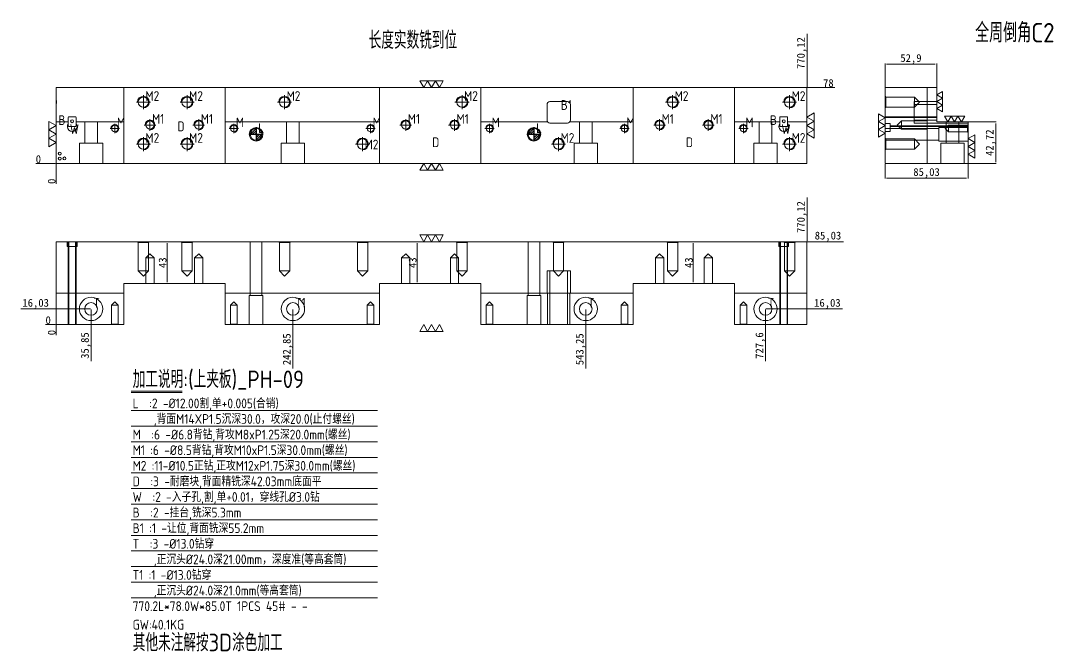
# Model space of a CAD drawing. Header units: millimetres. Extents: x 16975 to 18034, y 65591 to 66238.
import ezdxf

# ---------------------------------------------------------------- set-up
doc = ezdxf.new("R2010")
doc.units = ezdxf.units.MM
doc.linetypes.add('CENTER', pattern=[0])
doc.linetypes.add('DASHED', pattern=[0])
doc.layers.add('dim', color=4, linetype='Continuous')
doc.layers.add('dim_temp', color=161, linetype='Continuous', lineweight=9)
doc.layers.add('PH', color=7, linetype='Continuous', true_color=0xffffff)
doc.layers.add('U1', color=7, linetype='Continuous', true_color=0xffffff)
doc.styles.add('_PUG_ERP', font='txt')
doc.styles.add('gbenor', font='gbenor.shx', dxfattribs={"bigfont": 'gbcbig'})
doc.dimstyles.new('_PUG_ERP', dxfattribs={"dimtxt": 8, "dimasz": 1.5, "dimexe": 0.5, "dimexo": 0.5, "dimgap": 0.5, "dimtad": 1, "dimtxsty": '_PUG_ERP', "dimblk": 'CLOSEDBLANK', "dimcen": 0, "dimclrd": 4, "dimclre": 4, "dimclrt": 3, "dimazin": 3, "dimtfac": 1, "dimtmove": 0, "dimatfit": 3, "dimldrblk": 'CLOSEDBLANK', "dimlwd": 9, "dimlwe": 9})

# ---------------------------------------------------------------- blocks, each defined once
blk = doc.blocks.new('*D1268')
at = {"layer": 'Defpoints', "color": 0}
for p in [(17781.8, 66169.6), (17796.8, 66169.6), (17011.6, 66091.6)]:
    blk.add_point(p, dxfattribs=at)
at = {"layer": 'dim_temp', "color": 4, "lineweight": 9}
blk.add_line((17782.3, 66169.6), (17810.2, 66169.6), dxfattribs=at)
at = {"layer": 'dim_temp', "color": 3, "lineweight": 18, "insert": (17803.7, 66174.1), "char_height": 8, "attachment_point": 5, "style": '_PUG_ERP'}
blk.add_mtext('78', dxfattribs=at)
blk = doc.blocks.new('_ClosedBlank')
blk = doc.blocks.new('*D1269')
at = {"layer": 'Defpoints', "color": 0}
for p in [(16996.6, 66091.6), (17011.6, 66091.6), (17011.6, 66091.6)]:
    blk.add_point(p, dxfattribs=at)
at = {"layer": 'dim_temp', "color": 4, "lineweight": 9}
blk.add_line((17011.1, 66091.6), (16990.8, 66091.6), dxfattribs=at)
at = {"layer": 'dim_temp', "color": 3, "lineweight": 18, "insert": (16993.5, 66096.1), "char_height": 8, "attachment_point": 5, "style": '_PUG_ERP'}
blk.add_mtext('0', dxfattribs=at)
blk = doc.blocks.new('*D1270')
at = {"layer": 'Defpoints', "color": 0}
for p in [(17011.6, 66091.6), (17011.6, 66091.6), (17011.6, 66076.6)]:
    blk.add_point(p, dxfattribs=at)
at = {"layer": 'dim_temp', "color": 4, "lineweight": 9}
blk.add_line((17011.6, 66091.1), (17011.6, 66070.8), dxfattribs=at)
at = {"layer": 'dim_temp', "color": 3, "lineweight": 18, "insert": (17007.1, 66073.4), "char_height": 8, "attachment_point": 5, "rotation": 90, "style": '_PUG_ERP'}
blk.add_mtext('0', dxfattribs=at)
blk = doc.blocks.new('*D1271')
at = {"layer": 'Defpoints', "color": 0}
for p in [(17781.8, 66184.6), (17781.8, 66169.6), (17011.6, 66091.6)]:
    blk.add_point(p, dxfattribs=at)
at = {"layer": 'dim_temp', "color": 4, "lineweight": 9}
for p, q in [((17781.8, 66181.6), (17781.8, 66224.7)), ((17781.8, 66178.6), (17781.8, 66181.6)), ((17781.8, 66170.1), (17781.8, 66178.6))]:
    blk.add_line(p, q, dxfattribs=at)
at = {"layer": 'dim_temp', "color": 3, "lineweight": 18, "insert": (17776.5, 66204.9), "char_height": 8, "attachment_point": 5, "rotation": 90, "style": '_PUG_ERP'}
blk.add_mtext('770,12', dxfattribs=at)
blk = doc.blocks.new('*D1272')
at = {"layer": 'Defpoints', "color": 0}
for p in [(17739.2, 65942.4), (17786.8, 65942.4), (17011.6, 65926.4)]:
    blk.add_point(p, dxfattribs=at)
at = {"layer": 'dim_temp', "color": 4, "lineweight": 9}
blk.add_line((17739.7, 65942.4), (17818.1, 65942.4), dxfattribs=at)
at = {"layer": 'dim_temp', "color": 3, "lineweight": 18, "insert": (17802.7, 65947.7), "char_height": 8, "attachment_point": 5, "style": '_PUG_ERP'}
blk.add_mtext('16,03', dxfattribs=at)
blk = doc.blocks.new('*D1273')
at = {"layer": 'Defpoints', "color": 0}
for p in [(17781.8, 66011.4), (17786.8, 66011.4), (17011.6, 65926.4)]:
    blk.add_point(p, dxfattribs=at)
at = {"layer": 'dim_temp', "color": 4, "lineweight": 9}
blk.add_line((17782.3, 66011.4), (17819.3, 66011.4), dxfattribs=at)
at = {"layer": 'dim_temp', "color": 3, "lineweight": 18, "insert": (17803.3, 66016.7), "char_height": 8, "attachment_point": 5, "style": '_PUG_ERP'}
blk.add_mtext('85,03', dxfattribs=at)
blk = doc.blocks.new('*D1274')
at = {"layer": 'Defpoints', "color": 0}
for p in [(17006.6, 65926.4), (17011.6, 65926.4), (17011.6, 65926.4)]:
    blk.add_point(p, dxfattribs=at)
at = {"layer": 'dim_temp', "color": 4, "lineweight": 9}
blk.add_line((17011.1, 65926.4), (17000.8, 65926.4), dxfattribs=at)
at = {"layer": 'dim_temp', "color": 3, "lineweight": 18, "insert": (17003.5, 65930.9), "char_height": 8, "attachment_point": 5, "style": '_PUG_ERP'}
blk.add_mtext('0', dxfattribs=at)
blk = doc.blocks.new('*D1275')
at = {"layer": 'Defpoints', "color": 0}
for p in [(17006.6, 65942.4), (17047.5, 65942.4), (17011.6, 65926.4)]:
    blk.add_point(p, dxfattribs=at)
at = {"layer": 'dim_temp', "color": 4, "lineweight": 9}
blk.add_line((17047, 65942.4), (16975.3, 65942.4), dxfattribs=at)
at = {"layer": 'dim_temp', "color": 3, "lineweight": 18, "insert": (16990.7, 65947.7), "char_height": 8, "attachment_point": 5, "style": '_PUG_ERP'}
blk.add_mtext('16,03', dxfattribs=at)
blk = doc.blocks.new('*D1276')
at = {"layer": 'Defpoints', "color": 0}
for p in [(17739.2, 65942.4), (17011.6, 65926.4), (17739.2, 65921.4)]:
    blk.add_point(p, dxfattribs=at)
at = {"layer": 'dim_temp', "color": 4, "lineweight": 9}
blk.add_line((17739.2, 65941.9), (17739.2, 65888.9), dxfattribs=at)
at = {"layer": 'dim_temp', "color": 3, "lineweight": 18, "insert": (17734, 65904.9), "char_height": 8, "attachment_point": 5, "rotation": 90, "style": '_PUG_ERP'}
blk.add_mtext('727,6', dxfattribs=at)
blk = doc.blocks.new('*D1277')
at = {"layer": 'Defpoints', "color": 0}
for p in [(17554.9, 65942.4), (17011.6, 65926.4), (17554.9, 65921.4)]:
    blk.add_point(p, dxfattribs=at)
at = {"layer": 'dim_temp', "color": 4, "lineweight": 9}
blk.add_line((17554.9, 65941.9), (17554.9, 65881.3), dxfattribs=at)
at = {"layer": 'dim_temp', "color": 3, "lineweight": 18, "insert": (17549.6, 65901.1), "char_height": 8, "attachment_point": 5, "rotation": 90, "style": '_PUG_ERP'}
blk.add_mtext('543,25', dxfattribs=at)
blk = doc.blocks.new('*D1278')
at = {"layer": 'Defpoints', "color": 0}
for p in [(17254.5, 65942.4), (17011.6, 65926.4), (17254.5, 65921.4)]:
    blk.add_point(p, dxfattribs=at)
at = {"layer": 'dim_temp', "color": 4, "lineweight": 9}
blk.add_line((17254.5, 65941.9), (17254.5, 65881.3), dxfattribs=at)
at = {"layer": 'dim_temp', "color": 3, "lineweight": 18, "insert": (17249.2, 65901.1), "char_height": 8, "attachment_point": 5, "rotation": 90, "style": '_PUG_ERP'}
blk.add_mtext('242,85', dxfattribs=at)
blk = doc.blocks.new('*D1279')
at = {"layer": 'Defpoints', "color": 0}
for p in [(17047.5, 65942.4), (17011.6, 65926.4), (17047.5, 65921.4)]:
    blk.add_point(p, dxfattribs=at)
at = {"layer": 'dim_temp', "color": 4, "lineweight": 9}
blk.add_line((17047.5, 65941.9), (17047.5, 65888.9), dxfattribs=at)
at = {"layer": 'dim_temp', "color": 3, "lineweight": 18, "insert": (17042.2, 65904.9), "char_height": 8, "attachment_point": 5, "rotation": 90, "style": '_PUG_ERP'}
blk.add_mtext('35,85', dxfattribs=at)
blk = doc.blocks.new('*D1280')
at = {"layer": 'Defpoints', "color": 0}
for p in [(17011.6, 65926.4), (17011.6, 65926.4), (17011.6, 65921.4)]:
    blk.add_point(p, dxfattribs=at)
at = {"layer": 'dim_temp', "color": 4, "lineweight": 9}
blk.add_line((17011.6, 65925.9), (17011.6, 65915.6), dxfattribs=at)
at = {"layer": 'dim_temp', "color": 3, "lineweight": 18, "insert": (17007.1, 65918.2), "char_height": 8, "attachment_point": 5, "rotation": 90, "style": '_PUG_ERP'}
blk.add_mtext('0', dxfattribs=at)
blk = doc.blocks.new('*D1281')
at = {"layer": 'Defpoints', "color": 0}
for p in [(17781.8, 66016.4), (17781.8, 66011.4), (17011.6, 65926.4)]:
    blk.add_point(p, dxfattribs=at)
at = {"layer": 'dim_temp', "color": 4, "lineweight": 9}
for p, q in [((17781.8, 66013.4), (17781.8, 66056.6)), ((17781.8, 66011.9), (17781.8, 66014.4)), ((17781.8, 66014.4), (17781.8, 66013.4))]:
    blk.add_line(p, q, dxfattribs=at)
at = {"layer": 'dim_temp', "color": 3, "lineweight": 18, "insert": (17776.5, 66036.7), "char_height": 8, "attachment_point": 5, "rotation": 90, "style": '_PUG_ERP'}
blk.add_mtext('770,12', dxfattribs=at)
blk = doc.blocks.new('*D1282')
at = {"layer": 'Defpoints', "color": 0}
for p in [(17861.9, 66091.6), (17946.9, 66091.6), (17946.9, 66076.6)]:
    blk.add_point(p, dxfattribs=at)
at = {"layer": 'dim_temp', "color": 4, "lineweight": 9}
for p, q in [((17861.9, 66091.1), (17861.9, 66076.1)), ((17946.9, 66091.1), (17946.9, 66076.1)), ((17863.4, 66076.6), (17945.4, 66076.6))]:
    blk.add_line(p, q, dxfattribs=at)
at = {"layer": 'dim_temp', "color": 3, "lineweight": 18, "insert": (17904.4, 66081.9), "char_height": 8, "attachment_point": 5, "style": '_PUG_ERP'}
blk.add_mtext('85,03', dxfattribs=at)
blk = doc.blocks.new('pg_hx_L0')
at = {"color": 230}
for p, q in [((-0.6, 0), (0.6, 0)), ((-0.5, -0.003), (0, 0.497)), ((-0.3, 0), (0, 0.3)), ((-0.1, 0), (0, 0.1)), ((0, 0.6), (0, -0.6)), ((0.5, 0.003), (0, -0.497)), ((0.1, 0), (0, -0.1)), ((0.3, 0), (0, -0.3))]:
    blk.add_line(p, q, dxfattribs=at)
for start, end in [(90, 180), (270, 0)]:
    blk.add_arc((0, 0), 0.5, start, end, dxfattribs=at)
blk = doc.blocks.new('pg_hx_LLL0')
blk.add_blockref('pg_hx_L0', (0, 0))
blk = doc.blocks.new('*D1283')
at = {"layer": 'Defpoints', "color": 0}
for p in [(17660.2, 66011.4), (17665.1, 66011.4), (17655.5, 65968.4)]:
    blk.add_point(p, dxfattribs=at)
at = {"layer": 'dim_temp', "color": 4, "lineweight": 9}
for p, q in [((17660.7, 66011.4), (17665.6, 66011.4)), ((17665.1, 65969.9), (17665.1, 66009.9)), ((17656, 65968.4), (17665.6, 65968.4))]:
    blk.add_line(p, q, dxfattribs=at)
at = {"layer": 'dim_temp', "color": 3, "lineweight": 18, "insert": (17660.6, 65989.9), "char_height": 8, "attachment_point": 5, "rotation": 90, "style": '_PUG_ERP'}
blk.add_mtext('43', dxfattribs=at)
blk = doc.blocks.new('*D1284')
at = {"layer": 'Defpoints', "color": 0}
for p in [(17378.9, 66011.4), (17381.8, 66011.4), (17395.2, 65968.4)]:
    blk.add_point(p, dxfattribs=at)
at = {"layer": 'dim_temp', "color": 4, "lineweight": 9}
for p, q in [((17379.4, 66011.4), (17382.3, 66011.4)), ((17381.8, 65969.9), (17381.8, 66009.9)), ((17394.7, 65968.4), (17381.3, 65968.4))]:
    blk.add_line(p, q, dxfattribs=at)
at = {"layer": 'dim_temp', "color": 3, "lineweight": 18, "insert": (17377.3, 65989.9), "char_height": 8, "attachment_point": 5, "rotation": 90, "style": '_PUG_ERP'}
blk.add_mtext('43', dxfattribs=at)
blk = doc.blocks.new('*D1285')
at = {"layer": 'Defpoints', "color": 0}
for p in [(17125.4, 66011.4), (17131.1, 66011.4), (17137.6, 65968.4)]:
    blk.add_point(p, dxfattribs=at)
at = {"layer": 'dim_temp', "color": 4, "lineweight": 9}
for p, q in [((17130.6, 66011.4), (17124.9, 66011.4)), ((17125.4, 65969.9), (17125.4, 66009.9)), ((17137.1, 65968.4), (17124.9, 65968.4))]:
    blk.add_line(p, q, dxfattribs=at)
at = {"layer": 'dim_temp', "color": 3, "lineweight": 18, "insert": (17120.9, 65989.9), "char_height": 8, "attachment_point": 5, "rotation": 90, "style": '_PUG_ERP'}
blk.add_mtext('43', dxfattribs=at)
blk = doc.blocks.new('*D1286')
at = {"layer": 'Defpoints', "color": 0}
for p in [(17861.9, 66193.6), (17861.9, 66169.6), (17914.8, 66169.6)]:
    blk.add_point(p, dxfattribs=at)
at = {"layer": 'dim_temp', "color": 4, "lineweight": 9}
for p, q in [((17861.9, 66170.1), (17861.9, 66194.1)), ((17913.3, 66193.6), (17863.4, 66193.6)), ((17914.8, 66170.1), (17914.8, 66194.1))]:
    blk.add_line(p, q, dxfattribs=at)
at = {"layer": 'dim_temp', "color": 3, "lineweight": 18, "insert": (17888.4, 66198.8), "char_height": 8, "attachment_point": 5, "style": '_PUG_ERP'}
blk.add_mtext('52,9', dxfattribs=at)
blk = doc.blocks.new('*D1287')
at = {"layer": 'Defpoints', "color": 0}
for p in [(17946.9, 66134.3), (17975.4, 66134.3), (17946.9, 66091.6)]:
    blk.add_point(p, dxfattribs=at)
at = {"layer": 'dim_temp', "color": 4, "lineweight": 9}
for p, q in [((17947.4, 66134.3), (17975.9, 66134.3)), ((17975.4, 66093.1), (17975.4, 66132.8)), ((17947.4, 66091.6), (17975.9, 66091.6))]:
    blk.add_line(p, q, dxfattribs=at)
at = {"layer": 'dim_temp', "color": 3, "lineweight": 18, "insert": (17970.1, 66113), "char_height": 8, "attachment_point": 5, "rotation": 90, "style": '_PUG_ERP'}
blk.add_mtext('42,72', dxfattribs=at)

msp = doc.modelspace()

# ---------------------------------------------------------------- linework, layer by layer
at = {"layer": 'dim', "color": 20, "linetype": 'Continuous', "lineweight": 18}
for p, q in [((17388.694, 66169.597), (17384.694, 66176.525)), ((17408.694, 66176.525), (17384.694, 66176.525)), ((17388.694, 66169.597), (17392.694, 66176.525)), ((17396.694, 66169.597), (17392.694, 66176.525)), ((17396.694, 66169.597), (17400.694, 66176.525)), ((17404.694, 66169.597), (17400.694, 66176.525)), ((17404.694, 66169.597), (17408.694, 66176.525)), ((17861.915, 66138.597), (17854.987, 66142.597)), ((17854.987, 66142.597), (17854.987, 66118.597)), ((17861.915, 66138.597), (17854.987, 66134.597)), ((17861.915, 66130.597), (17854.987, 66134.597)), ((17861.915, 66130.597), (17854.987, 66126.597)), ((17861.915, 66122.597), (17854.987, 66126.597)), ((17861.915, 66122.597), (17854.987, 66118.597)), ((17946.945, 66117.123), (17953.873, 66121.123)), ((17946.945, 66117.123), (17953.873, 66113.123)), ((17946.945, 66109.123), (17953.873, 66113.123)), ((17953.873, 66121.123), (17953.873, 66097.123)), ((17946.945, 66109.123), (17953.873, 66105.123)), ((17946.945, 66101.123), (17953.873, 66105.123)), ((17388.694, 66091.597), (17384.694, 66084.669)), ((17388.694, 66091.597), (17392.694, 66084.669)), ((17396.694, 66091.597), (17392.694, 66084.669)), ((17396.694, 66091.597), (17400.694, 66084.669)), ((17404.694, 66091.597), (17400.694, 66084.669)), ((17404.694, 66091.597), (17408.694, 66084.669)), ((17946.945, 66101.123), (17953.873, 66097.123)), ((17408.694, 66084.669), (17384.694, 66084.669)), ((17388.694, 66011.436), (17384.694, 66018.364)), ((17408.694, 66018.364), (17384.694, 66018.364)), ((17388.694, 66011.436), (17392.694, 66018.364)), ((17396.694, 66011.436), (17392.694, 66018.364)), ((17396.694, 66011.436), (17400.694, 66018.364)), ((17404.694, 66011.436), (17400.694, 66018.364)), ((17404.694, 66011.436), (17408.694, 66018.364)), ((17388.694, 65926.406), (17384.694, 65919.478)), ((17388.694, 65926.406), (17392.694, 65919.478)), ((17396.694, 65926.406), (17392.694, 65919.478)), ((17396.694, 65926.406), (17400.694, 65919.478)), ((17404.694, 65926.406), (17400.694, 65919.478)), ((17404.694, 65926.406), (17408.694, 65919.478)), ((17408.694, 65919.478), (17384.694, 65919.478))]:
    msp.add_line(p, q, dxfattribs=at)
at = {"layer": 'dim', "color": 8, "linetype": 'Continuous', "lineweight": 18}
for p, q in [((17088.646, 65858.182), (17140.81, 65858.182)), ((17088.646, 65856.682), (17140.81, 65856.682)), ((17088.646, 65838.182), (17341.366, 65838.182)), ((17088.646, 65822.182), (17341.366, 65822.182)), ((17088.646, 65806.182), (17341.366, 65806.182)), ((17088.646, 65790.182), (17341.366, 65790.182)), ((17088.646, 65774.182), (17341.366, 65774.182)), ((17088.646, 65758.182), (17341.366, 65758.182)), ((17088.646, 65742.182), (17341.366, 65742.182)), ((17088.646, 65726.182), (17341.366, 65726.182)), ((17088.646, 65710.182), (17341.366, 65710.182)), ((17088.646, 65694.182), (17341.366, 65694.182)), ((17088.646, 65678.182), (17341.366, 65678.182)), ((17088.646, 65662.182), (17341.366, 65662.182)), ((17088.646, 65646.182), (17341.366, 65646.182))]:
    msp.add_line(p, q, dxfattribs=at)
at = {"layer": 'dim', "lineweight": 18}
for points in [[(17920.815, 66144.716), (17914.815, 66148.18), (17920.815, 66151.644), (17914.815, 66155.108), (17920.815, 66158.572), (17914.815, 66162.036), (17920.815, 66165.5), (17920.815, 66144.716)], [(17004.135, 66134.889), (17011.635, 66130.558), (17004.135, 66126.228), (17011.635, 66121.898), (17004.135, 66117.568), (17011.635, 66113.238), (17004.135, 66108.908), (17004.135, 66134.889)], [(17789.254, 66117.607), (17781.754, 66121.937), (17789.254, 66126.267), (17781.754, 66130.597), (17789.254, 66134.927), (17781.754, 66139.257), (17789.254, 66143.588), (17789.254, 66117.607)], [(17943.549, 66140.317), (17940.085, 66134.317), (17936.62, 66140.317), (17933.156, 66134.317), (17929.692, 66140.317), (17926.228, 66134.317), (17922.764, 66140.317), (17943.549, 66140.317)]]:
    msp.add_lwpolyline(points, close=True, dxfattribs=at)
for centre in [(17015.402, 66101.854), (17015.402, 66096.685), (17020.144, 66096.792)]:
    msp.add_circle(centre, 1.523, dxfattribs=at)
at = {"layer": 'PH', "color": 135, "linetype": 'Continuous', "lineweight": 18}
for p, q in [((17011.635, 66156.995), (17011.635, 66169.597)), ((17781.754, 66169.597), (17011.635, 66169.597)), ((17781.754, 66091.597), (17781.754, 66169.597)), ((17861.915, 66169.597), (17914.815, 66169.597)), ((17861.915, 66091.597), (17861.915, 66169.597)), ((17914.815, 66134.317), (17914.815, 66169.597)), ((17011.635, 66091.597), (17011.635, 66152.199)), ((17946.945, 66134.317), (17914.815, 66134.317)), ((17946.945, 66091.597), (17946.945, 66134.317)), ((17781.754, 66091.597), (17011.635, 66091.597)), ((17861.915, 66091.597), (17946.945, 66091.597)), ((17781.754, 66011.436), (17011.635, 66011.436)), ((17011.635, 66011.436), (17011.635, 65926.406)), ((17781.754, 66011.436), (17781.754, 65926.406)), ((17080.935, 65968.436), (17080.935, 65926.406)), ((17184.935, 65926.406), (17184.935, 65968.436)), ((17343.235, 65968.436), (17343.235, 65926.406)), ((17447.235, 65926.406), (17447.235, 65968.436)), ((17603.535, 65968.436), (17603.535, 65926.406)), ((17707.535, 65926.406), (17707.535, 65968.436)), ((17011.635, 65926.406), (17080.935, 65926.406)), ((17184.935, 65926.406), (17343.235, 65926.406)), ((17447.235, 65926.406), (17603.535, 65926.406)), ((17707.535, 65926.406), (17781.754, 65926.406))]:
    msp.add_line(p, q, dxfattribs=at)
at = {"layer": 'PH', "color": 2, "linetype": 'DASHED', "lineweight": 13, "ltscale": 0.740879}
for p, q in [((17080.935, 66169.597), (17080.935, 66091.597)), ((17184.935, 66091.597), (17184.935, 66169.597)), ((17343.235, 66169.597), (17343.235, 66091.597)), ((17447.235, 66091.597), (17447.235, 66169.597)), ((17603.535, 66091.597), (17603.535, 66169.597)), ((17707.535, 66169.597), (17707.535, 66091.597)), ((17904.915, 66169.597), (17904.915, 66091.597))]:
    msp.add_line(p, q, dxfattribs=at)
at = {"layer": 'PH', "color": 1, "linetype": 'CENTER', "lineweight": 18, "ltscale": 0.740879}
for p, q in [((17101.135, 66147.397), (17101.135, 66161.797)), ((17145.935, 66147.397), (17145.935, 66161.797)), ((17245.935, 66147.397), (17245.935, 66161.797)), ((17427.935, 66147.397), (17427.935, 66161.797)), ((17643.935, 66147.397), (17643.935, 66161.797)), ((17763.935, 66147.397), (17763.935, 66161.797)), ((17093.935, 66154.597), (17108.335, 66154.597)), ((17138.735, 66154.597), (17153.135, 66154.597)), ((17238.735, 66154.597), (17253.135, 66154.597)), ((17420.735, 66154.597), (17435.135, 66154.597)), ((17636.735, 66154.597), (17651.135, 66154.597)), ((17756.735, 66154.597), (17771.135, 66154.597)), ((17107.935, 66125.097), (17107.935, 66137.097)), ((17157.935, 66125.097), (17157.935, 66137.097)), ((17370.235, 66125.097), (17370.235, 66137.097)), ((17420.235, 66125.097), (17420.235, 66137.097)), ((17630.535, 66125.097), (17630.535, 66137.097)), ((17680.535, 66125.097), (17680.535, 66137.097)), ((17067.135, 66127.597), (17076.735, 66127.597)), ((17071.935, 66122.797), (17071.935, 66132.397)), ((17101.935, 66131.097), (17113.935, 66131.097)), ((17151.935, 66131.097), (17163.935, 66131.097)), ((17189.135, 66127.597), (17198.735, 66127.597)), ((17193.935, 66122.797), (17193.935, 66132.397)), ((17329.435, 66127.597), (17339.035, 66127.597)), ((17334.235, 66122.797), (17334.235, 66132.397)), ((17364.235, 66131.097), (17376.235, 66131.097)), ((17414.235, 66131.097), (17426.235, 66131.097)), ((17451.435, 66127.597), (17461.035, 66127.597)), ((17456.235, 66122.797), (17456.235, 66132.397)), ((17589.735, 66127.597), (17599.335, 66127.597)), ((17594.535, 66122.797), (17594.535, 66132.397)), ((17624.535, 66131.097), (17636.535, 66131.097)), ((17674.535, 66131.097), (17686.535, 66131.097)), ((17711.735, 66127.597), (17721.335, 66127.597)), ((17716.535, 66122.797), (17716.535, 66132.397)), ((17101.135, 66104.397), (17101.135, 66118.797)), ((17145.935, 66104.397), (17145.935, 66118.797)), ((17325.935, 66104.397), (17325.935, 66118.797)), ((17526.935, 66104.397), (17526.935, 66118.797)), ((17763.935, 66104.397), (17763.935, 66118.797)), ((17093.935, 66111.597), (17108.335, 66111.597)), ((17138.735, 66111.597), (17153.135, 66111.597)), ((17318.735, 66111.597), (17333.135, 66111.597)), ((17519.735, 66111.597), (17534.135, 66111.597)), ((17756.735, 66111.597), (17771.135, 66111.597))]:
    msp.add_line(p, q, dxfattribs=at)
at = {"layer": 'PH', "color": 31, "linetype": 'DASHED', "lineweight": 13, "ltscale": 0.740879}
for p, q in [((17536.135, 66155.108), (17518.135, 66155.108)), ((17891.715, 66152.108), (17891.715, 66155.108)), ((17515.135, 66152.108), (17515.135, 66136.108)), ((17539.135, 66136.108), (17539.135, 66152.108)), ((17891.715, 66136.108), (17891.715, 66152.108)), ((17040.984, 66134.317), (17040.984, 66112.597)), ((17053.986, 66112.597), (17053.986, 66134.317)), ((17247.984, 66134.317), (17247.984, 66112.597)), ((17260.986, 66112.597), (17260.986, 66134.317)), ((17548.384, 66134.317), (17548.384, 66112.597)), ((17561.386, 66112.597), (17561.386, 66134.317)), ((17732.734, 66134.317), (17732.734, 66112.597)), ((17745.736, 66112.597), (17745.736, 66134.317)), ((17891.715, 66133.108), (17891.715, 66136.108)), ((17924.414, 66134.317), (17924.414, 66112.597)), ((17937.416, 66112.597), (17937.416, 66134.317)), ((17518.135, 66133.108), (17536.135, 66133.108)), ((17866.915, 66132.597), (17866.915, 66124.597)), ((17035.483, 66112.597), (17035.483, 66091.597)), ((17035.483, 66112.597), (17059.486, 66112.597)), ((17059.486, 66091.597), (17059.486, 66112.597)), ((17242.483, 66112.597), (17242.483, 66091.597)), ((17242.483, 66112.597), (17266.486, 66112.597)), ((17266.486, 66091.597), (17266.486, 66112.597)), ((17542.883, 66112.597), (17542.883, 66091.597)), ((17542.883, 66112.597), (17566.886, 66112.597)), ((17566.886, 66091.597), (17566.886, 66112.597)), ((17727.233, 66112.597), (17727.233, 66091.597)), ((17727.233, 66112.597), (17751.236, 66112.597)), ((17751.236, 66091.597), (17751.236, 66112.597)), ((17918.913, 66112.597), (17918.913, 66091.597)), ((17918.913, 66112.597), (17942.916, 66112.597)), ((17942.916, 66091.597), (17942.916, 66112.597)), ((17023.135, 66006.436), (17033.135, 66006.436)), ((17752.935, 66006.436), (17762.935, 66006.436)), ((17515.135, 65981.636), (17518.135, 65981.636)), ((17518.135, 65981.636), (17536.135, 65981.636)), ((17539.135, 65981.636), (17536.135, 65981.636))]:
    msp.add_line(p, q, dxfattribs=at)
at = {"layer": 'PH', "color": 5, "linetype": 'DASHED', "lineweight": 13, "ltscale": 0.740879}
for p, q in [((17862.662, 66159.85), (17861.915, 66160.597)), ((17891.915, 66159.85), (17862.662, 66159.85)), ((17862.662, 66149.344), (17862.662, 66159.85)), ((17897.168, 66154.597), (17891.915, 66159.85)), ((17891.915, 66159.85), (17891.915, 66149.344)), ((17861.915, 66148.597), (17862.662, 66149.344)), ((17862.662, 66149.344), (17891.915, 66149.344)), ((17891.915, 66149.344), (17897.168, 66154.597)), ((17878.588, 66135.35), (17874.335, 66131.097)), ((17904.915, 66135.35), (17878.588, 66135.35)), ((17878.588, 66135.35), (17878.588, 66131.097)), ((17874.335, 66131.097), (17878.588, 66126.844)), ((17878.588, 66131.097), (17878.588, 66126.844)), ((17878.588, 66126.844), (17904.915, 66126.844)), ((17926.945, 66131), (17923.542, 66127.597)), ((17923.542, 66127.597), (17926.945, 66124.194)), ((17946.348, 66131), (17926.945, 66131)), ((17926.945, 66127.597), (17926.945, 66131)), ((17926.945, 66124.194), (17926.945, 66127.597)), ((17926.945, 66124.194), (17946.348, 66124.194)), ((17946.945, 66131.597), (17946.348, 66131)), ((17946.348, 66131), (17946.348, 66127.597)), ((17946.348, 66127.597), (17946.348, 66124.194)), ((17946.348, 66124.194), (17946.945, 66123.597)), ((17862.662, 66116.85), (17861.915, 66117.597)), ((17891.915, 66116.85), (17862.662, 66116.85)), ((17862.662, 66106.344), (17862.662, 66116.85)), ((17897.168, 66111.597), (17891.915, 66116.85)), ((17891.915, 66116.85), (17891.915, 66106.344)), ((17861.915, 66105.597), (17862.662, 66106.344)), ((17862.662, 66106.344), (17891.915, 66106.344)), ((17891.915, 66106.344), (17897.168, 66111.597)), ((17011.635, 66010.936), (17012.135, 66011.436)), ((17095.135, 66011.436), (17095.882, 66010.689)), ((17095.882, 66010.689), (17095.882, 65981.436)), ((17106.388, 66010.689), (17095.882, 66010.689)), ((17106.388, 66010.689), (17107.135, 66011.436)), ((17106.388, 65981.436), (17106.388, 66010.689)), ((17139.935, 66011.436), (17140.682, 66010.689)), ((17140.682, 66010.689), (17140.682, 65981.436)), ((17140.682, 66010.689), (17151.188, 66010.689)), ((17151.188, 66010.689), (17151.935, 66011.436)), ((17151.188, 65981.436), (17151.188, 66010.689)), ((17239.935, 66011.436), (17240.682, 66010.689)), ((17240.682, 66010.689), (17240.682, 65981.436)), ((17240.682, 66010.689), (17251.188, 66010.689)), ((17251.188, 66010.689), (17251.935, 66011.436)), ((17251.188, 65981.436), (17251.188, 66010.689)), ((17319.935, 66011.436), (17320.682, 66010.689)), ((17320.682, 66010.689), (17320.682, 65981.436)), ((17320.682, 66010.689), (17331.188, 66010.689)), ((17331.188, 66010.689), (17331.935, 66011.436)), ((17331.188, 65981.436), (17331.188, 66010.689)), ((17421.935, 66011.436), (17422.682, 66010.689)), ((17422.682, 66010.689), (17422.682, 65981.436)), ((17422.682, 66010.689), (17433.188, 66010.689)), ((17433.188, 66010.689), (17433.935, 66011.436)), ((17433.188, 65981.436), (17433.188, 66010.689)), ((17520.935, 66011.436), (17521.682, 66010.689)), ((17521.682, 66010.689), (17521.682, 65981.436)), ((17521.682, 66010.689), (17532.188, 66010.689)), ((17532.188, 66010.689), (17532.935, 66011.436)), ((17532.188, 65981.436), (17532.188, 66010.689)), ((17637.935, 66011.436), (17638.682, 66010.689)), ((17638.682, 66010.689), (17638.682, 65981.436)), ((17638.682, 66010.689), (17649.188, 66010.689)), ((17649.188, 66010.689), (17649.935, 66011.436)), ((17649.188, 65981.436), (17649.188, 66010.689)), ((17757.935, 66011.436), (17758.682, 66010.689)), ((17758.682, 66010.689), (17758.682, 65981.436)), ((17758.682, 66010.689), (17769.188, 66010.689)), ((17769.188, 66010.689), (17769.935, 66011.436)), ((17769.188, 65981.436), (17769.188, 66010.689)), ((17107.935, 65999.016), (17103.682, 65994.763)), ((17112.188, 65994.763), (17107.935, 65999.016)), ((17157.935, 65999.016), (17153.682, 65994.763)), ((17162.188, 65994.763), (17157.935, 65999.016)), ((17370.235, 65999.016), (17365.982, 65994.763)), ((17374.488, 65994.763), (17370.235, 65999.016)), ((17420.235, 65999.016), (17415.982, 65994.763)), ((17424.488, 65994.763), (17420.235, 65999.016)), ((17630.535, 65999.016), (17626.282, 65994.763)), ((17634.788, 65994.763), (17630.535, 65999.016)), ((17680.535, 65999.016), (17676.282, 65994.763)), ((17684.788, 65994.763), (17680.535, 65999.016)), ((17103.682, 65994.763), (17103.682, 65968.436)), ((17112.188, 65994.763), (17103.682, 65994.763)), ((17112.188, 65968.436), (17112.188, 65994.763)), ((17153.682, 65994.763), (17153.682, 65968.436)), ((17162.188, 65994.763), (17153.682, 65994.763)), ((17162.188, 65968.436), (17162.188, 65994.763)), ((17365.982, 65994.763), (17365.982, 65968.436)), ((17374.488, 65994.763), (17365.982, 65994.763)), ((17374.488, 65968.436), (17374.488, 65994.763)), ((17415.982, 65994.763), (17415.982, 65968.436)), ((17424.488, 65994.763), (17415.982, 65994.763)), ((17424.488, 65968.436), (17424.488, 65994.763)), ((17626.282, 65994.763), (17626.282, 65968.436)), ((17634.788, 65994.763), (17626.282, 65994.763)), ((17634.788, 65968.436), (17634.788, 65994.763)), ((17676.282, 65994.763), (17676.282, 65968.436)), ((17684.788, 65994.763), (17676.282, 65994.763)), ((17684.788, 65968.436), (17684.788, 65994.763)), ((17095.882, 65981.436), (17101.135, 65976.183)), ((17106.388, 65981.436), (17095.882, 65981.436)), ((17101.135, 65976.183), (17106.388, 65981.436)), ((17140.682, 65981.436), (17145.935, 65976.183)), ((17140.682, 65981.436), (17151.188, 65981.436)), ((17145.935, 65976.183), (17151.188, 65981.436)), ((17240.682, 65981.436), (17245.935, 65976.183)), ((17240.682, 65981.436), (17251.188, 65981.436)), ((17245.935, 65976.183), (17251.188, 65981.436)), ((17320.682, 65981.436), (17325.935, 65976.183)), ((17320.682, 65981.436), (17331.188, 65981.436)), ((17325.935, 65976.183), (17331.188, 65981.436)), ((17422.682, 65981.436), (17427.935, 65976.183)), ((17422.682, 65981.436), (17433.188, 65981.436)), ((17427.935, 65976.183), (17433.188, 65981.436)), ((17521.682, 65981.436), (17526.935, 65976.183)), ((17521.682, 65981.436), (17532.188, 65981.436)), ((17526.935, 65976.183), (17532.188, 65981.436)), ((17638.682, 65981.436), (17643.935, 65976.183)), ((17638.682, 65981.436), (17649.188, 65981.436)), ((17643.935, 65976.183), (17649.188, 65981.436)), ((17758.682, 65981.436), (17763.935, 65976.183)), ((17758.682, 65981.436), (17769.188, 65981.436)), ((17763.935, 65976.183), (17769.188, 65981.436)), ((17071.935, 65949.809), (17068.532, 65946.406)), ((17068.532, 65946.406), (17068.532, 65927.003)), ((17068.532, 65946.406), (17075.338, 65946.406)), ((17075.338, 65946.406), (17071.935, 65949.809)), ((17075.338, 65927.003), (17075.338, 65946.406)), ((17193.935, 65949.809), (17190.532, 65946.406)), ((17190.532, 65946.406), (17190.532, 65927.003)), ((17197.338, 65946.406), (17190.532, 65946.406)), ((17197.338, 65946.406), (17193.935, 65949.809)), ((17197.338, 65927.003), (17197.338, 65946.406)), ((17334.235, 65949.809), (17330.832, 65946.406)), ((17330.832, 65946.406), (17330.832, 65927.003)), ((17330.832, 65946.406), (17337.638, 65946.406)), ((17337.638, 65946.406), (17334.235, 65949.809)), ((17337.638, 65927.003), (17337.638, 65946.406)), ((17456.235, 65949.809), (17452.832, 65946.406)), ((17452.832, 65946.406), (17452.832, 65927.003)), ((17459.638, 65946.406), (17452.832, 65946.406)), ((17459.638, 65946.406), (17456.235, 65949.809)), ((17459.638, 65927.003), (17459.638, 65946.406)), ((17594.535, 65949.809), (17591.132, 65946.406)), ((17591.132, 65946.406), (17591.132, 65927.003)), ((17591.132, 65946.406), (17597.938, 65946.406)), ((17597.938, 65946.406), (17594.535, 65949.809)), ((17597.938, 65927.003), (17597.938, 65946.406)), ((17716.535, 65949.809), (17713.132, 65946.406)), ((17713.132, 65946.406), (17713.132, 65927.003)), ((17719.938, 65946.406), (17713.132, 65946.406)), ((17719.938, 65946.406), (17716.535, 65949.809)), ((17719.938, 65927.003), (17719.938, 65946.406)), ((17068.532, 65927.003), (17067.935, 65926.406)), ((17068.532, 65927.003), (17075.338, 65927.003)), ((17075.935, 65926.406), (17075.338, 65927.003)), ((17190.532, 65927.003), (17189.935, 65926.406)), ((17197.338, 65927.003), (17190.532, 65927.003)), ((17197.935, 65926.406), (17197.338, 65927.003)), ((17330.832, 65927.003), (17330.235, 65926.406)), ((17330.832, 65927.003), (17337.638, 65927.003)), ((17338.235, 65926.406), (17337.638, 65927.003)), ((17452.832, 65927.003), (17452.235, 65926.406)), ((17459.638, 65927.003), (17452.832, 65927.003)), ((17460.235, 65926.406), (17459.638, 65927.003)), ((17591.132, 65927.003), (17590.535, 65926.406)), ((17591.132, 65927.003), (17597.938, 65927.003)), ((17598.535, 65926.406), (17597.938, 65927.003)), ((17713.132, 65927.003), (17712.535, 65926.406)), ((17719.938, 65927.003), (17713.132, 65927.003)), ((17720.535, 65926.406), (17719.938, 65927.003))]:
    msp.add_line(p, q, dxfattribs=at)
at = {"layer": 'PH', "color": 135, "linetype": 'DASHED', "lineweight": 13, "ltscale": 0.740879}
for p, q in [((17891.715, 66155.108), (17914.815, 66155.108)), ((17024.135, 66134.317), (17011.635, 66134.317)), ((17080.935, 66134.317), (17032.135, 66134.317)), ((17343.235, 66134.317), (17184.935, 66134.317)), ((17515.728, 66134.317), (17447.235, 66134.317)), ((17603.535, 66134.317), (17538.541, 66134.317)), ((17753.935, 66134.317), (17707.535, 66134.317)), ((17781.754, 66134.317), (17761.935, 66134.317)), ((17866.915, 66132.597), (17861.915, 66132.597)), ((17916.945, 66127.597), (17861.915, 66127.597)), ((17861.915, 66124.597), (17866.915, 66124.597)), ((17866.915, 66129.597), (17946.945, 66129.597)), ((17946.945, 66133.108), (17891.715, 66133.108)), ((17946.945, 66128.597), (17916.945, 66128.597)), ((17916.945, 66128.597), (17916.945, 66121.597)), ((17861.915, 66115.597), (17916.945, 66115.597)), ((17916.945, 66121.597), (17916.945, 66114.597)), ((17916.945, 66114.597), (17946.945, 66114.597)), ((17023.135, 66011.436), (17023.135, 66006.436)), ((17024.135, 66006.436), (17024.135, 66011.436)), ((17032.135, 66011.436), (17032.135, 66006.436)), ((17033.135, 66006.436), (17033.135, 66011.436)), ((17210.754, 66011.436), (17210.754, 65956.406)), ((17222.754, 65956.406), (17222.754, 66011.436)), ((17495.754, 66011.436), (17495.754, 65956.406)), ((17507.754, 65956.406), (17507.754, 66011.436)), ((17752.935, 66011.436), (17752.935, 66006.436)), ((17753.935, 66011.436), (17753.935, 66006.436)), ((17761.935, 66006.436), (17761.935, 66011.436)), ((17762.935, 66006.436), (17762.935, 66011.436)), ((17024.135, 65926.406), (17024.135, 66006.436)), ((17032.135, 66006.436), (17032.135, 65926.406)), ((17753.935, 66006.436), (17753.935, 65926.406)), ((17761.935, 65926.406), (17761.935, 66006.436)), ((17515.135, 65958.536), (17515.135, 65981.636)), ((17539.135, 65981.636), (17539.135, 65958.536)), ((17024.135, 65958.536), (17011.635, 65958.536)), ((17024.135, 65958.536), (17024.835, 65958.536)), ((17032.135, 65958.536), (17031.435, 65958.536)), ((17080.935, 65958.536), (17032.135, 65958.536)), ((17343.235, 65958.536), (17184.935, 65958.536)), ((17209.754, 65956.406), (17209.754, 65926.406)), ((17223.754, 65956.406), (17209.754, 65956.406)), ((17223.754, 65926.406), (17223.754, 65956.406)), ((17515.728, 65958.536), (17447.235, 65958.536)), ((17494.754, 65956.406), (17494.754, 65926.406)), ((17508.754, 65956.406), (17494.754, 65956.406)), ((17508.754, 65926.406), (17508.754, 65956.406)), ((17515.728, 65958.536), (17518.135, 65958.536)), ((17515.728, 65958.536), (17515.728, 65926.406)), ((17518.135, 65958.536), (17536.135, 65958.536)), ((17538.541, 65958.536), (17536.135, 65958.536)), ((17603.535, 65958.536), (17538.541, 65958.536)), ((17538.541, 65926.406), (17538.541, 65958.536)), ((17753.935, 65958.536), (17707.535, 65958.536)), ((17753.935, 65958.536), (17754.435, 65958.536)), ((17761.935, 65958.536), (17761.435, 65958.536)), ((17781.754, 65958.536), (17761.935, 65958.536))]:
    msp.add_line(p, q, dxfattribs=at)
at = {"layer": 'PH', "color": 155, "linetype": 'DASHED', "lineweight": 13, "ltscale": 0.740879}
for p, q in [((17891.715, 66152.108), (17914.815, 66152.108)), ((17914.815, 66152.108), (17891.715, 66152.108)), ((17914.815, 66139.097), (17861.915, 66139.097)), ((17861.915, 66139.097), (17914.815, 66139.097)), ((17861.915, 66138.897), (17914.815, 66138.897)), ((17914.815, 66138.897), (17861.915, 66138.897)), ((17914.815, 66136.108), (17891.715, 66136.108)), ((17891.715, 66136.108), (17914.815, 66136.108)), ((17946.945, 66130.297), (17866.915, 66130.297)), ((17866.915, 66130.297), (17946.945, 66130.297)), ((17866.915, 66130.097), (17946.945, 66130.097)), ((17946.945, 66130.097), (17866.915, 66130.097)), ((17024.835, 65958.536), (17024.835, 66011.436)), ((17031.435, 66011.436), (17031.435, 65958.536)), ((17754.435, 66011.436), (17754.435, 65958.536)), ((17761.435, 65958.536), (17761.435, 66011.436)), ((17024.835, 66006.436), (17024.835, 65926.406)), ((17031.435, 65926.406), (17031.435, 66006.436)), ((17754.435, 65926.406), (17754.435, 66006.436)), ((17761.435, 66006.436), (17761.435, 65926.406)), ((17518.135, 65958.536), (17518.135, 65981.636)), ((17518.135, 65981.636), (17518.135, 65926.406)), ((17536.135, 65981.636), (17536.135, 65958.536)), ((17536.135, 65926.406), (17536.135, 65981.636))]:
    msp.add_line(p, q, dxfattribs=at)
at = {"layer": 'PH', "color": 1, "linetype": 'DASHED', "lineweight": 13, "ltscale": 0.740879}
for p, q in [((17914.815, 66139.597), (17861.915, 66139.597)), ((17031.435, 65958.536), (17024.835, 65958.536)), ((17754.435, 65958.536), (17761.435, 65958.536))]:
    msp.add_line(p, q, dxfattribs=at)
at = {"layer": 'PH', "color": 2, "linetype": 'Continuous', "lineweight": 18}
for p, q in [((17184.935, 65968.436), (17080.935, 65968.436)), ((17447.235, 65968.436), (17343.235, 65968.436)), ((17707.535, 65968.436), (17603.535, 65968.436))]:
    msp.add_line(p, q, dxfattribs=at)
at = {"layer": 'PH', "color": 5, "linetype": 'Continuous', "lineweight": 18}
msp.add_lwpolyline([(17011.635, 66152.199), (17011.635, 66152.29), (17011.635, 66152.382), (17011.635, 66152.474), (17011.635, 66152.567), (17011.635, 66152.66), (17011.635, 66152.754), (17011.635, 66152.848), (17011.635, 66152.943), (17011.635, 66153.038), (17011.635, 66153.134), (17011.635, 66153.23), (17011.635, 66153.327), (17011.635, 66153.423), (17011.635, 66153.52), (17011.635, 66153.617), (17011.635, 66153.714), (17011.635, 66153.812), (17011.635, 66153.909), (17011.635, 66154.007), (17011.635, 66154.105), (17011.635, 66154.203), (17011.635, 66154.301), (17011.635, 66154.399), (17011.635, 66154.498), (17011.635, 66154.597), (17011.635, 66154.696), (17011.635, 66154.795), (17011.635, 66154.895), (17011.635, 66154.993), (17011.635, 66155.092), (17011.635, 66155.19), (17011.635, 66155.288), (17011.635, 66155.385), (17011.635, 66155.482), (17011.635, 66155.579), (17011.635, 66155.676), (17011.635, 66155.772), (17011.635, 66155.868), (17011.635, 66155.963), (17011.635, 66156.059), (17011.635, 66156.154), (17011.635, 66156.248), (17011.635, 66156.343), (17011.635, 66156.437), (17011.635, 66156.531), (17011.635, 66156.625), (17011.635, 66156.718), (17011.635, 66156.811), (17011.635, 66156.903), (17011.635, 66156.995)], dxfattribs=at)
at = {"layer": 'PH', "color": 5, "linetype": 'DASHED', "lineweight": 13, "ltscale": 0.740879}
msp.add_lwpolyline([(17861.915, 66152.199), (17861.951, 66152.29), (17861.986, 66152.382), (17862.019, 66152.474), (17862.052, 66152.567), (17862.084, 66152.66), (17862.114, 66152.754), (17862.143, 66152.848), (17862.171, 66152.943), (17862.198, 66153.038), (17862.224, 66153.134), (17862.247, 66153.23), (17862.27, 66153.327), (17862.291, 66153.423), (17862.31, 66153.52), (17862.328, 66153.617), (17862.344, 66153.714), (17862.359, 66153.812), (17862.372, 66153.909), (17862.383, 66154.007), (17862.393, 66154.105), (17862.401, 66154.203), (17862.407, 66154.301), (17862.411, 66154.399), (17862.414, 66154.498), (17862.415, 66154.597), (17862.414, 66154.696), (17862.411, 66154.795), (17862.407, 66154.895), (17862.401, 66154.993), (17862.393, 66155.092), (17862.383, 66155.19), (17862.372, 66155.288), (17862.359, 66155.385), (17862.344, 66155.482), (17862.328, 66155.579), (17862.31, 66155.676), (17862.291, 66155.772), (17862.27, 66155.868), (17862.248, 66155.963), (17862.224, 66156.059), (17862.199, 66156.154), (17862.172, 66156.248), (17862.144, 66156.343), (17862.115, 66156.437), (17862.085, 66156.531), (17862.053, 66156.625), (17862.02, 66156.718), (17861.986, 66156.811), (17861.951, 66156.903), (17861.915, 66156.995)], dxfattribs=at)
at = {"layer": 'PH', "color": 1, "lineweight": 18}
for points in [[(17032.135, 66130.297), (17032.135, 66132.597), (17032.135, 66138.897, 0.41421356), (17031.435, 66139.597), (17024.835, 66139.597, 0.41421356), (17024.135, 66138.897), (17024.135, 66132.597), (17024.135, 66130.297, 0.41421356), (17024.835, 66129.597), (17031.435, 66129.597, 0.41421356)], [(17761.435, 66139.597), (17754.435, 66139.597, 0.41421356), (17753.935, 66139.097), (17753.935, 66132.597), (17753.935, 66130.097, 0.41421356), (17754.435, 66129.597), (17761.435, 66129.597, 0.41421356), (17761.935, 66130.097), (17761.935, 66132.597), (17761.935, 66139.097, 0.41421356)]]:
    msp.add_lwpolyline(points, format="xyb", close=True, dxfattribs=at)
at = {"layer": 'PH', "color": 42, "linetype": 'Continuous', "lineweight": 18}
for centre, radius in [((17101.135, 66154.597), 5.253), ((17145.935, 66154.597), 5.253), ((17245.935, 66154.597), 5.253), ((17427.935, 66154.597), 5.253), ((17643.935, 66154.597), 5.253), ((17763.935, 66154.597), 5.253), ((17028.035, 66134.997), 1.5), ((17757.935, 66134.997), 1.5), ((17101.135, 66111.597), 5.253), ((17145.935, 66111.597), 5.253), ((17325.935, 66111.597), 5.253), ((17526.935, 66111.597), 5.253), ((17763.935, 66111.597), 5.253), ((17047.485, 65942.436), 12.002), ((17254.485, 65942.436), 12.002), ((17554.885, 65942.436), 12.002), ((17739.235, 65942.436), 12.002), ((17254.485, 65942.436), 6.501)]:
    msp.add_circle(centre, radius, dxfattribs=at)
at = {"layer": 'PH', "color": 30, "linetype": 'DASHED', "lineweight": 13, "ltscale": 0.740879}
for centre, radius in [((17107.935, 66131.097), 4.253), ((17157.935, 66131.097), 4.253), ((17370.235, 66131.097), 4.253), ((17420.235, 66131.097), 4.253), ((17630.535, 66131.097), 4.253), ((17680.535, 66131.097), 4.253), ((17071.935, 66127.597), 3.403), ((17193.935, 66127.597), 3.403), ((17216.754, 66121.597), 7), ((17334.235, 66127.597), 3.403), ((17456.235, 66127.597), 3.403), ((17501.754, 66121.597), 7), ((17594.535, 66127.597), 3.403), ((17716.535, 66127.597), 3.403)]:
    msp.add_circle(centre, radius, dxfattribs=at)
at = {"layer": 'PH', "color": 1, "linetype": 'Continuous', "lineweight": 18}
for centre in [(17216.754, 66121.597), (17501.754, 66121.597)]:
    msp.add_circle(centre, 6, dxfattribs=at)
at = {"layer": 'PH', "color": 2, "linetype": 'Continuous', "lineweight": 18}
for centre in [(17047.485, 65942.436), (17554.885, 65942.436), (17739.235, 65942.436)]:
    msp.add_circle(centre, 6.501, dxfattribs=at)
at = {"layer": 'PH', "color": 5, "linetype": 'Continuous', "lineweight": 18}
msp.add_arc((17006.135, 66154.597), 6, 336.443536, 23.556464, dxfattribs=at)
at = {"layer": 'PH', "color": 42, "linetype": 'Continuous', "lineweight": 18}
for centre in [(17101.135, 66154.597), (17145.935, 66154.597), (17245.935, 66154.597), (17427.935, 66154.597), (17643.935, 66154.597), (17763.935, 66154.597), (17101.135, 66111.597), (17145.935, 66111.597), (17325.935, 66111.597), (17526.935, 66111.597), (17763.935, 66111.597)]:
    msp.add_arc(centre, 6, 270, 180, dxfattribs=at)
at = {"layer": 'PH', "color": 31, "linetype": 'DASHED', "lineweight": 13, "ltscale": 0.740879}
for centre, start, end in [((17518.135, 66152.108), 90, 180), ((17536.135, 66152.108), 0, 90), ((17518.135, 66136.108), 180, 270), ((17536.135, 66136.108), 270, 0)]:
    msp.add_arc(centre, 3, start, end, dxfattribs=at)
at = {"layer": 'PH', "color": 30, "linetype": 'DASHED', "lineweight": 18, "ltscale": 0.740879}
for centre, radius in [((17107.935, 66131.097), 5), ((17157.935, 66131.097), 5), ((17370.235, 66131.097), 5), ((17420.235, 66131.097), 5), ((17630.535, 66131.097), 5), ((17680.535, 66131.097), 5), ((17071.935, 66127.597), 4), ((17193.935, 66127.597), 4), ((17334.235, 66127.597), 4), ((17456.235, 66127.597), 4), ((17594.535, 66127.597), 4), ((17716.535, 66127.597), 4)]:
    msp.add_arc(centre, radius, 270, 180, dxfattribs=at)
at = {"layer": 'PH', "color": 135, "linetype": 'Continuous', "lineweight": 18}
for centre in [(17028.135, 66129.597), (17757.935, 66129.597)]:
    msp.add_arc(centre, 5, 143.130102, 36.869898, dxfattribs=at)

# ---------------------------------------------------------------- block references
at = {"layer": 'PH', "lineweight": 18, "ltscale": 0.740879, "xscale": 12, "yscale": 12, "zscale": 12}
for p in [(17216.754, 66121.597), (17501.754, 66121.597)]:
    msp.add_blockref('pg_hx_LLL0', p, dxfattribs=at)

# ---------------------------------------------------------------- texts
at = {"layer": 'dim', "color": 21, "lineweight": 18, "style": 'gbenor'}
for s, p in [('长度实数铣到位', (17332.194, 66209.184)), ('其他未注解按3D涂色加工', (17090.315, 65591.289))]:
    msp.add_text(s, height=18, dxfattribs=at).set_placement(p)
at = {"layer": 'dim', "color": 4, "lineweight": 18, "style": 'gbenor'}
for s, height, p in [('M2', 10, (17103.28, 66155.862)), ('M2', 10, (17148.08, 66155.862)), ('M2', 10, (17248.08, 66155.862)), ('M2', 10, (17430.08, 66155.862)), ('M2', 10, (17646.08, 66155.862)), ('M2', 10, (17766.08, 66155.862)), ('B1', 10, (17529.16, 66146.663)), ('B', 10, (17013.96, 66131.152)), ('M', 10, (17074.04, 66128.842)), ('M1', 10, (17110.06, 66132.352)), ('D', 10, (17136.05, 66124.759)), ('M1', 10, (17160.06, 66132.352)), ('M', 10, (17196.04, 66128.842)), ('M', 10, (17336.34, 66128.842)), ('M1', 10, (17372.36, 66132.352)), ('M1', 10, (17422.36, 66132.352)), ('M', 10, (17458.34, 66128.842)), ('M', 10, (17596.64, 66128.842)), ('M1', 10, (17632.66, 66132.352)), ('M1', 10, (17682.66, 66132.352)), ('M', 10, (17718.64, 66128.842)), ('B', 10, (17743.76, 66131.152)), ('W', 10, (17025.705, 66121.902)), ('L', 10, (17218.919, 66122.872)), ('L', 10, (17503.919, 66122.872)), ('W', 10, (17755.505, 66121.902)), ('M2', 10, (17103.28, 66112.862)), ('M2', 10, (17148.08, 66112.862)), ('M2', 10, (17328.08, 66106.112)), ('D', 10, (17397.26, 66108.402)), ('M2', 10, (17529.08, 66112.862)), ('D', 10, (17657.56, 66108.402)), ('M2', 10, (17766.08, 66112.862)), ('T', 10, (17049.75, 65943.761)), ('T1', 10, (17256.75, 65943.761)), ('T', 10, (17557.15, 65943.761)), ('T', 10, (17741.5, 65943.761)), ('加工说明:(上夹板)_PH-09', 18, (17090.178, 65861.289)), ('    ,背面M14XP1.5沉深30.0，攻深20.0(止付螺丝)', 10, (17090.146, 65824.574)), ('M  :6 -%%c6.8背钻,背攻M8xP1.25深20.0mm(螺丝)', 10, (17090.146, 65808.574)), ('M1 :6 -%%c8.5背钻,背攻M10xP1.5深30.0mm(螺丝)', 10, (17090.146, 65792.574)), ('M2 :11-%%c10.5正钻,正攻M12xP1.75深30.0mm(螺丝)', 10, (17090.146, 65776.574)), ('D  :3 -耐磨块,背面精铣深42.03mm底面平', 10, (17090.146, 65760.574)), ('B  :2 -挂台,铣深5.3mm', 10, (17090.146, 65728.574)), ('B1 :1 -让位,背面铣深55.2mm', 10, (17090.146, 65712.574)), ('T  :3 -%%c13.0钻穿', 10, (17090.146, 65696.574)), ('    ,正沉头%%c24.0深21.00mm，深度准(等高套筒)', 10, (17090.146, 65680.574)), ('T1 :1 -%%c13.0钻穿', 10, (17090.146, 65664.574)), ('    ,正沉头%%c24.0深21.0mm(等高套筒)', 10, (17090.146, 65648.574)), ('770.2L*78.0W*85.0T 1PCS 45# - - ', 10, (17090.146, 65632.574)), ('GW:40.1KG ', 10, (17090.146, 65613.574))]:
    msp.add_text(s, height=height, dxfattribs=at).set_placement(p)
at = {"layer": 'dim', "color": 1, "lineweight": 18, "style": 'gbenor'}
for s, p in [('L  :2 -%%c12.00割,单+0.005(合销)', (17090.146, 65840.574)), ('W  :2 -入子孔,割,单+0.01，穿线孔%%c3.0钻', (17090.146, 65744.574))]:
    msp.add_text(s, height=10, dxfattribs=at).set_placement(p)
at = {"layer": 'U1', "color": 3, "lineweight": 18, "style": 'gbenor'}
msp.add_text('全周倒角C2', height=20, dxfattribs=at).set_placement((17954.18, 66215.833))

# ---------------------------------------------------------------- dimensions: what is measured, and where the dimension line sits
at = {"layer": 'dim_temp', "lineweight": 18}
for feature_location, offset, dtype, origin, picture, middle in [((17781.754, 66169.597), (0, 15), 1, (17011.635, 66091.597), '*D1271', (17776.492, 66204.907)), ((17781.754, 66169.597), (15, 0), 0, (17011.635, 66091.597), '*D1268', (17803.73, 66174.097)), ((17011.634500826, 66091.597136086), (-15, 0), 0, (17011.634500826, 66091.597136086), '*D1269', (16993.46783416, 66096.097136086)), ((17011.634500826, 66091.597136086), (0, -15), 1, (17011.634500826, 66091.597136086), '*D1270', (17007.134500826, 66073.430469419)), ((17781.754, 66011.436), (0, 5), 1, (17011.635, 65926.406), '*D1281', (17776.492, 66036.746)), ((17781.754, 66011.436), (5, 0), 0, (17011.635, 65926.406), '*D1273', (17803.254, 66016.698)), ((17047.485, 65942.436), (-40.85, 0), 0, (17011.635, 65926.406), '*D1275', (16990.706, 65947.698)), ((17739.235, 65942.436), (47.519, 0), 0, (17011.635, 65926.406), '*D1272', (17802.682, 65947.698)), ((17011.634500826, 65926.406173086), (-5, 0), 0, (17011.634500826, 65926.406173086), '*D1274', (17003.46783416, 65930.906173086)), ((17739.235, 65942.436), (0, -21.03), 1, (17011.635, 65926.406), '*D1276', (17733.973, 65904.906)), ((17554.885, 65942.436), (0, -21.03), 1, (17011.635, 65926.406), '*D1277', (17549.623, 65901.097)), ((17254.485, 65942.436), (0, -21.03), 1, (17011.635, 65926.406), '*D1278', (17249.223, 65901.097)), ((17047.485, 65942.436), (0, -21.03), 1, (17011.635, 65926.406), '*D1279', (17042.223, 65904.906)), ((17011.634500826, 65926.406173086), (0, -5), 1, (17011.634500826, 65926.406173086), '*D1280', (17007.134500826, 65918.239506419))]:
    dim = msp.add_ordinate_dim(feature_location=feature_location, offset=offset, dtype=dtype, origin=origin, dimstyle='_PUG_ERP', dxfattribs=at)
    dim.commit()
    dim.dimension.update_dxf_attribs({"geometry": picture, "text_midpoint": middle})
for base, p1, p2, picture, middle in [((17861.915, 66193.585), (17914.815, 66169.597), (17861.915, 66169.597), '*D1286', (17888.365, 66198.847)), ((17946.945, 66076.597), (17861.915, 66091.597), (17946.945, 66091.597), '*D1282', (17904.43, 66081.859))]:
    dim = msp.add_linear_dim(base=base, p1=p1, p2=p2, dimstyle='_PUG_ERP', dxfattribs=at)
    dim.commit()
    dim.dimension.update_dxf_attribs({"geometry": picture, "text_midpoint": middle})
for base, p1, p2, picture, middle in [((17975.384, 66134.317), (17946.945, 66091.597), (17946.945, 66134.317), '*D1287', (17970.122, 66112.957)), ((17125.373, 66011.436), (17137.617, 65968.436), (17131.087, 66011.436), '*D1285', (17120.873, 65989.936)), ((17381.761, 66011.436), (17395.235, 65968.436), (17378.904, 66011.436), '*D1284', (17377.261, 65989.936)), ((17665.054, 66011.436), (17655.535, 65968.436), (17660.157, 66011.436), '*D1283', (17660.554, 65989.936))]:
    dim = msp.add_linear_dim(base=base, p1=p1, p2=p2, angle=90, dimstyle='_PUG_ERP', dxfattribs=at)
    dim.commit()
    dim.dimension.update_dxf_attribs({"geometry": picture, "text_midpoint": middle})

doc.saveas('drawing.dxf')
